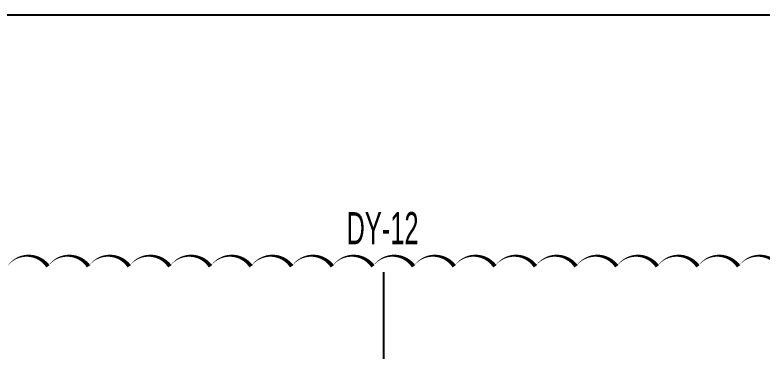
# Model space of a CAD drawing. Extents: x 1849385 to 2804940, y -773301 to -409130.
# Drawn here: x 2260133 to 2316982, y -519133 to -493541 of the extents above; entities that cross this region are included whole.
import ezdxf
from ezdxf.enums import TextEntityAlignment as Align

# ---------------------------------------------------------------- set-up
doc = ezdxf.new("R2010")
doc.units = 0
for name, color, linetype in [('#文字', 2, 'Continuous'), ('#标注', 1, 'Continuous'), ('C-SHET-SHBD', 4, 'Continuous'), ('dim', 7, 'Continuous')]:
    doc.layers.add(name, color=color, linetype=linetype)
doc.styles.add('JHZX', font='jrs.shx', dxfattribs={"width": 0.6, "bigfont": 'jhz.shx'})
doc.styles.add('XD2008', font='@1romans.shx', dxfattribs={"width": 0.7, "bigfont": '!hztxt.shx'})

# ---------------------------------------------------------------- blocks, each defined once
blk = doc.blocks.new('A3文本框')
at = {"layer": 'Defpoints', "ltscale": 500}
blk.add_lwpolyline([(10, -10), (-420, -10), (-420, 297), (10, 297)], close=True, dxfattribs=at)
at = {"layer": 'C-SHET-SHBD', "style": 'XD2008', "width": 0.7}
for tag, height, p in [('子项名称', 4.5, (-37.489, 35.412)), ('图名', 4.5, (-37.489, 24.269)), ('比例', 3, (-56.3, 8.255)), ('MQJD-01', 3, (-13.245, 2.272))]:
    blk.add_attdef(tag, text='', height=height, dxfattribs=at).set_placement(p, align=Align.CENTER)
blk = doc.blocks.new('*U12')
blk.add_wipeout([(-4.324, 5), (-4.949, 4.921), (-5.558, 4.765), (-6.143, 4.533), (-6.694, 4.23), (-7.203, 3.86), (-7.662, 3.43), (-8.063, 2.945), (-8.4, 2.414), (-8.668, 1.844), (-8.862, 1.246), (-8.98, 0.628), (-9.02, 0), (-8.98, -0.628), (-8.862, -1.246), (-8.668, -1.844), (-8.4, -2.414), (-8.063, -2.945), (-7.662, -3.43), (-7.203, -3.86), (-6.694, -4.23), (-6.143, -4.533), (-5.558, -4.765), (-4.949, -4.921), (-4.324, -5), (-3.695, -5), (-3.071, -4.921), (-2.462, -4.765), (-1.877, -4.533), (-1.325, -4.23), (-0.816, -3.86), (-0.358, -3.43), (0.043, -2.945), (0.38, -2.414), (0.648, -1.844), (0.843, -1.246), (0.96, -0.628), (1, 0), (0.96, 0.628), (0.843, 1.246), (0.648, 1.844), (0.38, 2.414), (0.043, 2.945), (-0.358, 3.43), (-0.816, 3.86), (-1.325, 4.23), (-1.877, 4.533), (-2.462, 4.765), (-3.071, 4.921), (-3.695, 5)])
blk.add_line((0.992, 0), (11.394, 0))
at = {"layer": '#文字', "style": 'JHZX', "width": 0.714555}
blk.add_attdef('DANO.', text='', height=3.5, rotation=90, dxfattribs=at).set_placement((-2.058, -4.015), (-2.058, 3.821), align=Align.FIT)

msp = doc.modelspace()

# ---------------------------------------------------------------- block references
at = {"layer": 'dim', "color": 0, "xscale": 700, "yscale": 700, "zscale": 700}
msp.add_blockref('A3文本框', (2421822.4, -701441.4), dxfattribs=at)

# ---------------------------------------------------------------- next in the draw order: block references
at = {"layer": '#标注'}
ref = msp.add_blockref('*U12', (2288169.9, -512442.3), dxfattribs=dict(at, xscale=700, yscale=700, zscale=700, rotation=270))
ref.add_attrib('DANO.', 'DY-12', dxfattribs={"layer": '#文字', "height": 2450, "style": 'JHZX', "width": 0.658511}).set_placement((2285359.3, -511001.6), (2290844.7, -511001.6), align=Align.FIT)

# ---------------------------------------------------------------- next in the draw order: linework, layer by layer
at = {"layer": 'Defpoints', "color": 3}
msp.add_lwpolyline([(2259555, -512679.1, 0, 309.1, -0.5205671), (2262646.2, -512679.1, 0, 309.1, -0.5205671), (2265737.5, -512679.1, 0, 309.1, -0.5205671), (2268828.7, -512679.1, 0, 309.1, -0.5205671), (2271919.9, -512679.1, 0, 309.1, -0.5205671), (2275011.1, -512679.1, 0, 309.1, -0.5205671), (2278102.4, -512679.1, 0, 309.1, -0.5205671), (2281193.6, -512679.1, 0, 309.1, -0.5205671), (2284284.8, -512679.1, 0, 309.1, -0.5205671), (2287376, -512679.1, 0, 309.1, -0.5205671), (2290467.3, -512679.1, 0, 309.1, -0.5205671), (2293558.5, -512679.1, 0, 309.1, -0.5205671), (2296649.7, -512679.1, 0, 309.1, -0.5205671), (2299740.9, -512679.1, 0, 309.1, -0.5205671), (2302832.2, -512679.1, 0, 309.1, -0.5205671), (2305923.4, -512679.1, 0, 309.1, -0.5205671), (2309014.6, -512679.1, 0, 309.1, -0.5205671), (2312105.8, -512679.1, 0, 309.1, -0.5205671), (2315197.1, -512679.1, 0, 309.1, -0.5205671), (2318288.3, -512679.1, 0, 309.1, -0.5205671)], format="xyseb", dxfattribs=at)

doc.saveas('drawing.dxf')
